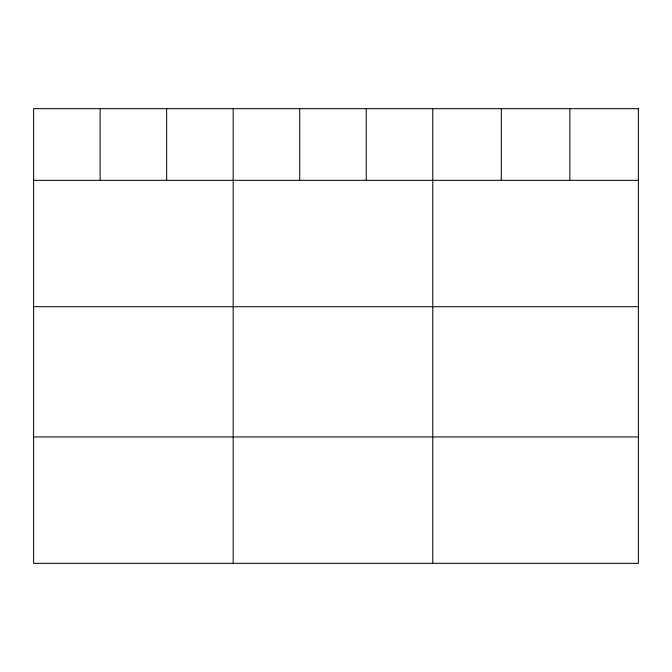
<?xml version="1.0" encoding="UTF-8"?>
<svg xmlns="http://www.w3.org/2000/svg" width="672" height="672" viewBox="0 0 672 672"><rect width="100%" height="100%" fill="white"/><g stroke="black" fill="none" stroke-linecap="round" stroke-linejoin="round"><path stroke-width="1.01" d="M33.6 180.34L638.4 180.34M33.6 306.726L638.4 306.726M33.6 436.943L638.4 436.943M569.856 108.662L569.856 180.34M501.312 108.662L501.312 180.34M432.768 108.662L432.768 563.338M366.24 108.662L366.24 180.34M299.712 108.662L299.712 180.34M233.184 108.662L233.184 563.338M166.656 108.662L166.656 180.34M100.128 108.662L100.128 180.34M638.4 108.662L33.6 108.662L33.6 563.338L638.4 563.338L638.4 108.662"/></g></svg>
